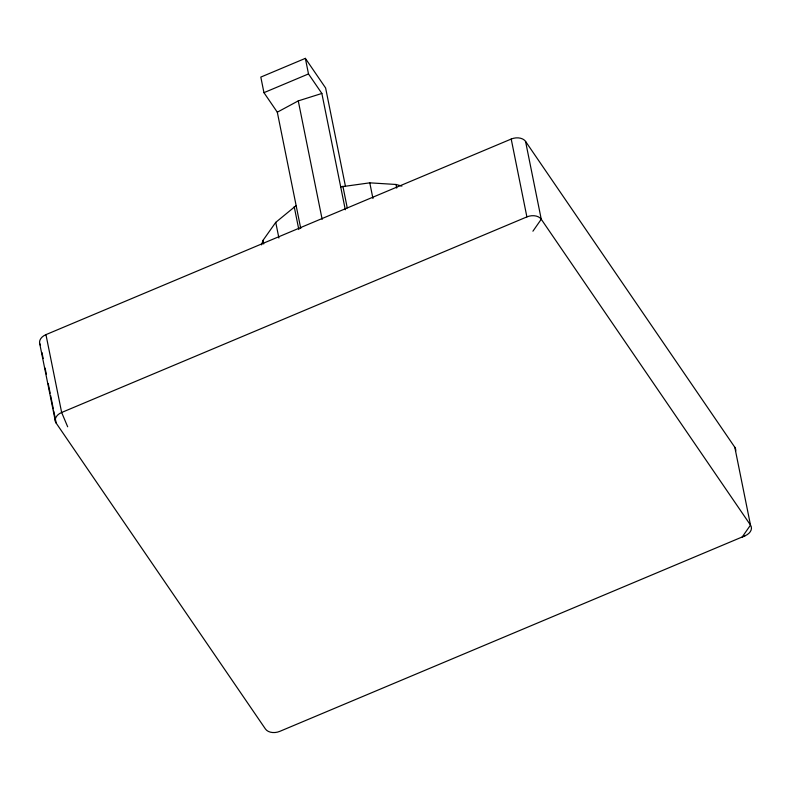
<?xml version="1.0" encoding="UTF-8"?>
<svg xmlns="http://www.w3.org/2000/svg" width="791" height="791" viewBox="0 0 791 791"><rect width="100%" height="100%" fill="white"/><g stroke="black" fill="none" stroke-linecap="round" stroke-linejoin="round"><path stroke-width="1.19" d="M261.534 244.874L262.988 240.385L275.743 222.37L296.141 205.611M532.916 231.199L541.252 219.245L525.55 141.391A10.965 7.564 -11.4 0 0 511.204 139.048L45.947 334.633A10.965 7.564 -11.4 0 0 40.499 345.301M300.758 228.5L277.305 112.184L298.266 100.892L321.858 93.457L345.311 209.773M745.053 535.774L279.796 731.359A10.965 7.564 -11.4 0 1 265.45 729.005L56.201 423.155A10.965 7.564 -11.4 0 1 61.649 412.487L526.895 216.902A10.965 7.564 -11.4 0 1 541.252 219.245L750.501 525.095A10.965 7.564 -11.4 0 1 745.053 535.774L742.166 537.049L750.501 525.095L734.799 447.251L525.55 141.391M345.4 186.073L325.615 87.979L305.356 58.366L260.812 77.093L263.947 92.666L277.305 112.184M263.947 92.666L308.5 73.939L321.858 93.457M340.694 186.884L369.783 182.84L395.984 184.471L401.907 186.103M67.67 426.784L61.649 412.487L45.947 334.633M511.204 139.048L526.895 216.902M395.984 184.471L396.716 188.09M369.783 182.84L372.947 198.501M342.879 186.192L347.249 207.885M305.356 58.366L308.5 73.939M298.266 100.892L322.155 219.364M294.203 206.659L298.82 229.548M275.743 222.37L278.907 238.032M262.988 240.385L263.719 243.994M41.953 352.489L43.159 358.481M45.087 368.062L46.293 374.054M48.231 383.635L50.159 393.216M50.644 395.609L53.304 408.789M53.788 411.182L56.201 423.155M39.688 343.482L55.38 421.336M734.799 447.251A10.965 7.564 -11.4 0 1 735.699 451.058"/></g></svg>
